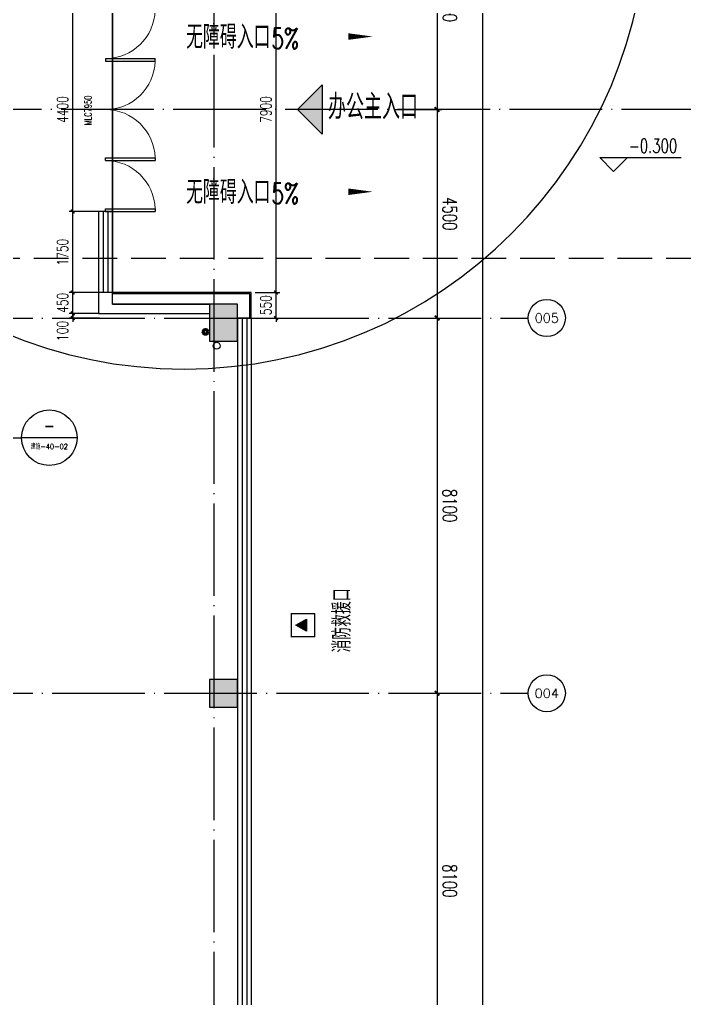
# Model space of a CAD drawing. Extents: x -1313754 to 847533, y 489853 to 941203.
# Drawn here: x -133057 to -118704, y 759533 to 780662 of the extents above; entities that cross this region are included whole.
import ezdxf
from ezdxf.enums import TextEntityAlignment as Align

# ---------------------------------------------------------------- set-up
doc = ezdxf.new("R2010")
doc.units = 0
doc.header["$LTSCALE"] = 1000
doc.header["$MEASUREMENT"] = 0
doc.linetypes.add('DASH', pattern=[0.35, 0.25, -0.1])
doc.linetypes.add('DOTE', pattern=[2.42, 2, -0.2, 0.02, -0.2])
doc.layers.get('Defpoints').update_dxf_attribs({"color": 210})
for name, color, linetype in [('10平面$0$WINDOW', 4, 'Continuous'), ('10平面$0$WINDOW_TEXT', 7, 'Continuous'), ('A-AXIS-D', 1, 'Continuous'), ('A-AXIS-DOTE', 14, 'DOTE'), ('A-AXIS-DP', 126, 'Continuous'), ('A-AXIS-SYMB', 3, 'Continuous'), ('A-CURTAIN', 134, 'Continuous'), ('A-DRAIN', 142, 'Continuous'), ('A-LIN-V', 9, 'Continuous'), ('A-TEXT', 61, 'Continuous'), ('A-WINDOW', 140, 'Continuous'), ('AS-COLN', 6, 'Continuous'), ('AS-WALL', 40, 'Continuous'), ('AS-结构边线层', 200, 'Continuous'), ('CURTWALL', 4, 'Continuous'), ('DIM_SYMB', 3, 'Continuous'), ('FH-line', 180, 'Continuous'), ('FH-tri', 180, 'Continuous'), ('PUB_HATCH', 8, 'Continuous'), ('PUB_TEXT', 7, 'Continuous'), ('RP-N2-01$0$$0$A-WIND-J', 1, 'Continuous'), ('RP-N2-01$0$A-WIND-J', 3, 'Continuous'), ('SB_ZF消火栓', 10, 'Continuous'), ('WINDOW', 4, 'Continuous'), ('建-标高', 3, 'Continuous')]:
    doc.layers.add(name, color=color, linetype=linetype)
doc.layers.add('A-加建区域', color=47, linetype='Continuous', plot=False)
doc.layers.add('LG-ZF消防', color=1, linetype='Continuous', lineweight=60)
doc.styles.add('10平面$0$_TCH_WINDOW', font='SIMPLEX', dxfattribs={"height": 3.5, "bigfont": 'GBCBIG'})
doc.styles.add('_TCH_AXIS', font='COMPLEX', dxfattribs={"bigfont": 'GBCBIG'})
doc.styles.add('_TCH_DIM', font='SIMPLEX', dxfattribs={"bigfont": 'GBCBIG'})
doc.styles.add('_TCH_DIM_T3', font='SIMPLEX', dxfattribs={"width": 0.705882, "bigfont": 'GBCBIG'})
doc.styles.add('A-DIM_T3', font='SIMPLEX', dxfattribs={"width": 0.705882, "bigfont": 'GBCBIG'})
doc.styles.add('A-STANDARD', font='SIMPLEX', dxfattribs={"bigfont": 'GBCBIG'})
doc.dimstyles.new('_TCH_ARCH&&100', dxfattribs={"dimtxt": 297.5, "dimasz": 100, "dimexe": 100, "dimexo": 100, "dimgap": 126.25, "dimtad": 1, "dimdec": 0, "dimzin": 0, "dimdsep": 46, "dimtxsty": '_TCH_DIM_T3', "dimblk": 'ARCHTICK', "dimcen": 0.09, "dimclrt": 7, "dimazin": 2, "dimtfac": 1, "dimtdec": 0, "dimtix": 1, "dimtmove": 2, "dimatfit": 3, "dimfxl": 0, "dimtolj": 1, "dimtzin": 0, "dimarcsym": 0})
doc.dimstyles.new('_TCH_ARCH&&80', dxfattribs={"dimtxt": 238, "dimasz": 80, "dimexe": 80, "dimexo": 80, "dimgap": 101, "dimtad": 1, "dimdec": 0, "dimzin": 0, "dimdsep": 46, "dimtxsty": '_TCH_DIM_T3', "dimblk": 'ARCHTICK', "dimcen": 0.09, "dimclrt": 7, "dimazin": 2, "dimtfac": 1, "dimtdec": 0, "dimtix": 1, "dimtmove": 2, "dimatfit": 3, "dimfxl": 0, "dimtolj": 1, "dimtzin": 0, "dimarcsym": 0})
doc.dimstyles.new('A-DIM&&100', dxfattribs={"dimtxt": 297.5, "dimasz": 100, "dimexe": 100, "dimexo": 100, "dimgap": 126.25, "dimtad": 1, "dimdec": 0, "dimzin": 0, "dimdsep": 46, "dimtxsty": 'A-DIM_T3', "dimblk": 'ARCHTICK', "dimcen": 0.09, "dimclrt": 7, "dimazin": 2, "dimtfac": 1, "dimtdec": 0, "dimtix": 1, "dimtmove": 2, "dimatfit": 3, "dimfxl": 0, "dimtolj": 1, "dimtzin": 0, "dimarcsym": 0})

# ---------------------------------------------------------------- blocks, each defined once
blk = doc.blocks.new('_ArchTick')
at = {"color": 0, "linetype": 'ByBlock', "const_width": 0.4}
blk.add_lwpolyline([(-0.5, -0.5), (0.5, 0.5)], dxfattribs=at)
blk = doc.blocks.new('*D1310')
at = {"layer": 'A-AXIS-D', "color": 0, "lineweight": -2}
for p, q in [((95776, -21600), (96792, -21600)), ((96692, -21600), (96692, -26100)), ((95776, -26100), (96792, -26100))]:
    blk.add_line(p, q, dxfattribs=at)
at = {"layer": 'Defpoints', "color": 0}
for p in [(95676, -21600), (95676, -26100), (96692, -26100)]:
    blk.add_point(p, dxfattribs=at)
at = {"layer": 'A-AXIS-D', "color": 0, "lineweight": -2, "xscale": 100, "yscale": 100, "zscale": 100}
for p, rotation in [((96692, -21600), 90), ((96692, -26100), 270)]:
    blk.add_blockref('_ArchTick', p, dxfattribs=dict(at, rotation=rotation))
at = {"layer": 'A-AXIS-D', "color": 7, "insert": (96967, -23850), "char_height": 297.5, "attachment_point": 5, "rotation": 270, "style": 'A-DIM_T3'}
blk.add_mtext('\\A1;4500', dxfattribs=at)
blk = doc.blocks.new('*D1311')
at = {"layer": 'A-AXIS-D', "color": 0, "lineweight": -2}
for p, q in [((95776, -26100), (96792, -26100)), ((96692, -26100), (96692, -30600)), ((95776, -30600), (96792, -30600))]:
    blk.add_line(p, q, dxfattribs=at)
at = {"layer": 'Defpoints', "color": 0}
for p in [(95676, -26100), (95676, -30600), (96692, -30600)]:
    blk.add_point(p, dxfattribs=at)
at = {"layer": 'A-AXIS-D', "color": 0, "lineweight": -2, "xscale": 100, "yscale": 100, "zscale": 100}
for p, rotation in [((96692, -26100), 90), ((96692, -30600), 270)]:
    blk.add_blockref('_ArchTick', p, dxfattribs=dict(at, rotation=rotation))
at = {"layer": 'A-AXIS-D', "color": 7, "insert": (96967, -28350), "char_height": 297.5, "attachment_point": 5, "rotation": 270, "style": 'A-DIM_T3'}
blk.add_mtext('\\A1;4500', dxfattribs=at)
blk = doc.blocks.new('*D1312')
at = {"layer": 'A-AXIS-D', "color": 0, "lineweight": -2}
for p, q in [((95776, -30600), (96792, -30600)), ((96692, -30600), (96692, -38700)), ((95776, -38700), (96792, -38700))]:
    blk.add_line(p, q, dxfattribs=at)
at = {"layer": 'Defpoints', "color": 0}
for p in [(95676, -30600), (95676, -38700), (96692, -38700)]:
    blk.add_point(p, dxfattribs=at)
at = {"layer": 'A-AXIS-D', "color": 0, "lineweight": -2, "xscale": 100, "yscale": 100, "zscale": 100}
for p, rotation in [((96692, -30600), 90), ((96692, -38700), 270)]:
    blk.add_blockref('_ArchTick', p, dxfattribs=dict(at, rotation=rotation))
at = {"layer": 'A-AXIS-D', "color": 7, "insert": (96967, -34650), "char_height": 297.5, "attachment_point": 5, "rotation": 270, "style": 'A-DIM_T3'}
blk.add_mtext('\\A1;8100', dxfattribs=at)
blk = doc.blocks.new('*D1313')
at = {"layer": 'A-AXIS-D', "color": 0, "lineweight": -2}
for p, q in [((95776, -38700), (96792, -38700)), ((96692, -38700), (96692, -46800)), ((95776, -46800), (96792, -46800))]:
    blk.add_line(p, q, dxfattribs=at)
at = {"layer": 'Defpoints', "color": 0}
for p in [(95676, -38700), (95676, -46800), (96692, -46800)]:
    blk.add_point(p, dxfattribs=at)
at = {"layer": 'A-AXIS-D', "color": 0, "lineweight": -2, "xscale": 100, "yscale": 100, "zscale": 100}
for p, rotation in [((96692, -38700), 90), ((96692, -46800), 270)]:
    blk.add_blockref('_ArchTick', p, dxfattribs=dict(at, rotation=rotation))
at = {"layer": 'A-AXIS-D', "color": 7, "insert": (96967, -42750), "char_height": 297.5, "attachment_point": 5, "rotation": 270, "style": 'A-DIM_T3'}
blk.add_mtext('\\A1;8100', dxfattribs=at)
blk = doc.blocks.new('*D1367')
at = {"layer": 'A-AXIS-D', "color": 0, "lineweight": -2}
for p, q in [((95876, 27700), (97772, 27700)), ((97672, 27700), (97672, -63700)), ((95876, -63700), (97772, -63700))]:
    blk.add_line(p, q, dxfattribs=at)
at = {"layer": 'Defpoints', "color": 0}
for p in [(95776, 27700), (95776, -63700), (97672, -63700)]:
    blk.add_point(p, dxfattribs=at)
at = {"layer": 'A-AXIS-D', "color": 0, "lineweight": -2, "xscale": 100, "yscale": 100, "zscale": 100}
for p, rotation in [((97672, 27700), 90), ((97672, -63700), 270)]:
    blk.add_blockref('_ArchTick', p, dxfattribs=dict(at, rotation=rotation))
at = {"layer": 'A-AXIS-D', "color": 7, "insert": (97947, -18000), "char_height": 297.5, "attachment_point": 5, "rotation": 270, "style": '_TCH_DIM_T3'}
blk.add_mtext('\\A1;91400', dxfattribs=at)
blk = doc.blocks.new('JYC-1')
at = {"layer": 'FH-tri'}
h = blk.add_hatch(color=2, dxfattribs=at)
h.dxf.hatch_style = 1
h.paths.add_polyline_path([(-244713, 303230), (-243463, 301980), (-244713, 301980)])
at = {"layer": 'FH-tri', "color": 2}
blk.add_lwpolyline([(-244713, 303230), (-243463, 301980), (-243463, 301980), (-244713, 301980)], close=True, dxfattribs=at)
at = {"layer": 'A-TEXT', "style": 'A-STANDARD'}
blk.add_text('办公主入口', height=900.2, rotation=45, dxfattribs=at).set_placement((-243690, 302508, 0))
blk = doc.blocks.new('43243')
at = {"layer": 'AS-结构边线层'}
blk.add_lwpolyline([(-143954, 832220), (-143954, 741420), (-143154, 741420), (-143154, 741720), (-140454, 741720), (-140454, 741420), (-128354, 741420), (-128354, 741420), (-128354, 741820), (-128054, 741820), (-128054, 774220), (-128354, 774220), (-128354, 774520), (-131054, 774520), (-131054, 782920), (-128354, 782920), (-128354, 783220), (-128054, 783220), (-128054, 818320)], dxfattribs=at)
blk = doc.blocks.new('RP-N2-01$0$$0$xfjy')
at = {"layer": 'RP-N2-01$0$$0$A-WIND-J'}
h = blk.add_hatch(color=256, dxfattribs=at)
h.dxf.hatch_style = 1
h.paths.add_polyline_path([(1141876, -26214), (1142135, -26214), (1142005, -25989)])
at = {"layer": 'RP-N2-01$0$$0$A-WIND-J', "const_width": 25}
blk.add_lwpolyline([(1141755, -25889), (1141755, -26389), (1142255, -26389), (1142255, -25889)], close=True, dxfattribs=at)
at = {"layer": 'RP-N2-01$0$$0$A-WIND-J'}
for points in [[(1141755, -26389), (1142255, -26389), (1142255, -25889), (1141755, -25889)], [(1141876, -26214), (1142135, -26214), (1142005, -25989)]]:
    blk.add_lwpolyline(points, close=True, dxfattribs=at)
blk = doc.blocks.new('RP-N2-01$0$xfjy')
at = {"layer": 'RP-N2-01$0$$0$A-WIND-J'}
blk.add_blockref('RP-N2-01$0$$0$xfjy', (0, 0), dxfattribs=at)
blk = doc.blocks.new('1232')
at = {"layer": 'RP-N2-01$0$A-WIND-J', "xscale": -1.000000000000001, "rotation": 90}
blk.add_blockref('RP-N2-01$0$xfjy', (-153079, 1909595, 0), dxfattribs=at)
at = {"layer": 'A-TEXT', "style": '_TCH_DIM'}
blk.add_text('消防救援口', height=384.1, rotation=90, dxfattribs=at).set_placement((-125907, 767000, 0))
blk = doc.blocks.new('3132')
at = {"layer": 'A-AXIS-SYMB'}
for p in [(-136591, 771636), (-131815, 771636)]:
    blk.add_line(p, (-133015, 771636), dxfattribs=at)
blk.add_circle((-132415, 771636), 600, dxfattribs=at)
at = {"layer": 'PUB_TEXT', "style": '_TCH_DIM'}
for s, height, width, p, p2 in [('-', 365, 0.777778, (-132537, 771724), (-132294, 771724)), ('建施-40-02', 114.3, 0.947735, (-132816, 771388), (-132015, 771388))]:
    blk.add_text(s, height=height, dxfattribs=dict(at, width=width)).set_placement(p, p2, align=Align.FIT)
blk = doc.blocks.new('A$C5D961328')
at = {"layer": 'SB_ZF消火栓'}
blk.add_hatch(color=256, dxfattribs=at).paths.add_polyline_path([(0, 40), (700, 40), (700, 240)])
at = {"layer": 'A-LIN-V', "ltscale": 500}
blk.add_circle((350, 40), 10001, dxfattribs=at)
at = {"layer": 'SB_ZF消火栓'}
for p, q in [((700, 240), (0, 240)), ((0, 240), (0, 40)), ((700, 240), (0, 40)), ((700, 240), (700, 40)), ((0, 40), (700, 40))]:
    blk.add_line(p, q, dxfattribs=at)
at = {"layer": 'SB_ZF消火栓', "color": 1}
blk.add_circle((140, 140), 32.5, dxfattribs=at)
blk = doc.blocks.new('43242343')
at = {"layer": 'LG-ZF消防', "linetype": 'Continuous'}
blk.add_circle((-129043, 773920), 50, dxfattribs=at)
blk = doc.blocks.new('234243242332')
at = {"layer": 'LG-ZF消防', "linetype": 'Continuous'}
blk.add_blockref('43242343', (0, 0), dxfattribs=at)
at = {"layer": 'SB_ZF消火栓', "xscale": -1}
blk.add_blockref('A$C5D961328', (-129154, 783080), dxfattribs=at)
blk = doc.blocks.new('3213121')
at = {"layer": 'A-DRAIN', "color": 3}
blk.add_circle((371196, 773622), 75, dxfattribs=at)
blk = doc.blocks.new('w4324323333')
at = {"layer": 'AS-COLN'}
for p, q in [((-128354, 774520), (-128954, 774520)), ((-128954, 774520), (-128954, 773720)), ((-128354, 773720), (-128354, 774520)), ((-128954, 773720), (-128354, 773720)), ((-128354, 766420), (-128954, 766420)), ((-128954, 766420), (-128954, 765820)), ((-128354, 765820), (-128354, 766420)), ((-128954, 765820), (-128354, 765820))]:
    blk.add_line(p, q, dxfattribs=at)
blk = doc.blocks.new('*D595')
at = {"layer": 'A-AXIS-DP', "color": 0, "lineweight": -2}
for p, q in [((-127520, 774770), (-127520, 774850)), ((-127974, 774770), (-127440, 774770)), ((-127520, 774220), (-127520, 774770)), ((-127974, 774220), (-127440, 774220)), ((-127520, 774220), (-127520, 774140))]:
    blk.add_line(p, q, dxfattribs=at)
at = {"layer": 'Defpoints', "color": 0}
for p in [(-128054, 774770), (-127520, 774770), (-128054, 774220)]:
    blk.add_point(p, dxfattribs=at)
at = {"layer": 'A-AXIS-DP', "color": 0, "lineweight": -2, "xscale": 80, "yscale": 80, "zscale": 80}
for p, rotation in [((-127520, 774770), 270), ((-127520, 774220), 90)]:
    blk.add_blockref('_ArchTick', p, dxfattribs=dict(at, rotation=rotation))
at = {"layer": 'A-AXIS-DP', "color": 7, "insert": (-127740, 774495), "char_height": 238, "attachment_point": 5, "rotation": 90, "style": '_TCH_DIM_T3'}
blk.add_mtext('\\A1;550', dxfattribs=at)
blk = doc.blocks.new('*D596')
at = {"layer": 'A-AXIS-DP', "color": 0, "lineweight": -2}
for p, q in [((-127974, 782670), (-127440, 782670)), ((-127520, 774770), (-127520, 782670)), ((-127974, 774770), (-127440, 774770))]:
    blk.add_line(p, q, dxfattribs=at)
at = {"layer": 'Defpoints', "color": 0}
for p in [(-128054, 782670), (-127520, 782670), (-128054, 774770)]:
    blk.add_point(p, dxfattribs=at)
at = {"layer": 'A-AXIS-DP', "color": 0, "lineweight": -2, "xscale": 80, "yscale": 80, "zscale": 80}
for p, rotation in [((-127520, 782670), 90), ((-127520, 774770), 270)]:
    blk.add_blockref('_ArchTick', p, dxfattribs=dict(at, rotation=rotation))
at = {"layer": 'A-AXIS-DP', "color": 7, "insert": (-127740, 778720), "char_height": 238, "attachment_point": 5, "rotation": 90, "style": '_TCH_DIM_T3'}
blk.add_mtext('\\A1;7900', dxfattribs=at)
blk = doc.blocks.new('*D1061')
at = {"layer": 'A-AXIS-DP', "color": 0, "lineweight": -2}
for p, q in [((-131910, 774320), (-131910, 774400)), ((-131334, 774320), (-131990, 774320)), ((-131334, 774220), (-131990, 774220)), ((-131910, 774220), (-131910, 774320)), ((-131910, 774220), (-131910, 774140))]:
    blk.add_line(p, q, dxfattribs=at)
at = {"layer": 'Defpoints', "color": 0}
for p in [(-131910, 774320), (-131254, 774320), (-131254, 774220)]:
    blk.add_point(p, dxfattribs=at)
at = {"layer": 'A-AXIS-DP', "color": 0, "lineweight": -2, "xscale": 80, "yscale": 80, "zscale": 80}
for p, rotation in [((-131910, 774320), 270), ((-131910, 774220), 90)]:
    blk.add_blockref('_ArchTick', p, dxfattribs=dict(at, rotation=rotation))
at = {"layer": 'A-AXIS-DP', "color": 7, "insert": (-132130, 773940), "char_height": 238, "attachment_point": 5, "rotation": 90, "style": '_TCH_DIM_T3'}
blk.add_mtext('\\A1;100', dxfattribs=at)
blk = doc.blocks.new('*D1062')
at = {"layer": 'A-AXIS-DP', "color": 0, "lineweight": -2}
for p, q in [((-131910, 774770), (-131910, 774850)), ((-131334, 774770), (-131990, 774770)), ((-131910, 774320), (-131910, 774770)), ((-131334, 774320), (-131990, 774320)), ((-131910, 774320), (-131910, 774240))]:
    blk.add_line(p, q, dxfattribs=at)
at = {"layer": 'Defpoints', "color": 0}
for p in [(-131910, 774770), (-131254, 774770), (-131254, 774320)]:
    blk.add_point(p, dxfattribs=at)
at = {"layer": 'A-AXIS-DP', "color": 0, "lineweight": -2, "xscale": 80, "yscale": 80, "zscale": 80}
for p, rotation in [((-131910, 774770), 270), ((-131910, 774320), 90)]:
    blk.add_blockref('_ArchTick', p, dxfattribs=dict(at, rotation=rotation))
at = {"layer": 'A-AXIS-DP', "color": 7, "insert": (-132130, 774545), "char_height": 238, "attachment_point": 5, "rotation": 90, "style": '_TCH_DIM_T3'}
blk.add_mtext('\\A1;450', dxfattribs=at)
blk = doc.blocks.new('*D1063')
at = {"layer": 'A-AXIS-DP', "color": 0, "lineweight": -2}
for p, q in [((-131334, 776520), (-131990, 776520)), ((-131910, 774770), (-131910, 776520)), ((-131334, 774770), (-131990, 774770))]:
    blk.add_line(p, q, dxfattribs=at)
at = {"layer": 'Defpoints', "color": 0}
for p in [(-131910, 776520), (-131254, 776520), (-131254, 774770)]:
    blk.add_point(p, dxfattribs=at)
at = {"layer": 'A-AXIS-DP', "color": 0, "lineweight": -2, "xscale": 80, "yscale": 80, "zscale": 80}
for p, rotation in [((-131910, 776520), 90), ((-131910, 774770), 270)]:
    blk.add_blockref('_ArchTick', p, dxfattribs=dict(at, rotation=rotation))
at = {"layer": 'A-AXIS-DP', "color": 7, "insert": (-132130, 775645), "char_height": 238, "attachment_point": 5, "rotation": 90, "style": '_TCH_DIM_T3'}
blk.add_mtext('\\A1;1750', dxfattribs=at)
blk = doc.blocks.new('*D1064')
at = {"layer": 'A-AXIS-DP', "color": 0, "lineweight": -2}
for p, q in [((-131334, 780920), (-131990, 780920)), ((-131910, 776520), (-131910, 780920)), ((-131334, 776520), (-131990, 776520))]:
    blk.add_line(p, q, dxfattribs=at)
at = {"layer": 'Defpoints', "color": 0}
for p in [(-131910, 780920), (-131254, 780920), (-131254, 776520)]:
    blk.add_point(p, dxfattribs=at)
at = {"layer": 'A-AXIS-DP', "color": 0, "lineweight": -2, "xscale": 80, "yscale": 80, "zscale": 80}
for p, rotation in [((-131910, 780920), 90), ((-131910, 776520), 270)]:
    blk.add_blockref('_ArchTick', p, dxfattribs=dict(at, rotation=rotation))
at = {"layer": 'A-AXIS-DP', "color": 7, "insert": (-132130, 778720), "char_height": 238, "attachment_point": 5, "rotation": 90, "style": '_TCH_DIM_T3'}
blk.add_mtext('\\A1;4400', dxfattribs=at)
blk = doc.blocks.new('$DorLib2D$00000001')
for p, q in [((0.45, 0.975), (0.5, 0.975)), ((0.45, 0), (0.45, 0.975)), ((0.5, 0), (0.5, 0.975)), ((0.5, 0), (0.45, 0))]:
    blk.add_line(p, q)
at = {"lineweight": 13}
blk.add_arc((0.475, 0), 0.975, 91.4693, 180, dxfattribs=at)
blk = doc.blocks.new('10平面$0$$DorLib2D$00000002')
for p, q in [((-0.5, 0), (-0.5, 0.4875)), ((-0.475, 0.4875), (-0.5, 0.4875)), ((-0.475, 0), (-0.475, 0.4875)), ((0.475, 0), (0.475, 0.4875)), ((0.475, 0.4875), (0.5, 0.4875)), ((0.5, 0), (0.5, 0.4875)), ((-0.5, 0), (-0.475, 0)), ((0.5, 0), (0.475, 0))]:
    blk.add_line(p, q)
at = {"lineweight": 13}
for centre, start, end in [((-0.4875, 0), 0, 88.53072), ((0.4875, 0), 91.46928, 180)]:
    blk.add_arc(centre, 0.4875, start, end, dxfattribs=at)
blk = doc.blocks.new('10平面$0$$DorLib2D$00000001')
for p, q in [((0.45, 0.975), (0.5, 0.975)), ((0.45, 0), (0.45, 0.975)), ((0.5, 0), (0.5, 0.975)), ((0.5, 0), (0.45, 0))]:
    blk.add_line(p, q)
at = {"lineweight": 13}
blk.add_arc((0.475, 0), 0.975, 91.4693, 180, dxfattribs=at)
blk = doc.blocks.new('dote')
at = {"layer": 'A-AXIS-D'}
for centre in [(99061.5, -30598.9), (99061.5, -38698.9)]:
    blk.add_circle(centre, 400, dxfattribs=at)
at = {"layer": 'A-AXIS-DOTE'}
for p, q in [((91882.2, -264080), (91882.2, 36662.3)), ((112355, -26100), (76282.2, -26100)), ((76282.2, -30600), (98661.5, -30600)), ((76282.2, -38700), (98661.5, -38700))]:
    blk.add_line(p, q, dxfattribs=at)
at = {"layer": 'DIM_SYMB', "linetype": 'DASH', "ltscale": 3}
blk.add_lwpolyline([(85886.4, -29308.6), (162136.4, -29308.6)], dxfattribs=at)
at = {"layer": 'PUB_TEXT', "style": '_TCH_AXIS'}
for s, height, p, p2 in [('005', 202.97, (98800.5, -30700.4), (99322.4, -30700.4)), ('004', 196.63, (98799.3, -38797.2), (99323.7, -38797.2))]:
    blk.add_text(s, height=height, dxfattribs=at).set_placement(p, p2, align=Align.FIT)
at = {"layer": 'A-AXIS-D'}
for base, p1, p2, dimstyle, picture, middle in [((97671.9, -63700), (95776.4, 27700), (95776.4, -63700), '_TCH_ARCH&&100', '*D1367', (97946.9, -18000)), ((96692.2, -26100), (95676.4, -21600), (95676.4, -26100), 'A-DIM&&100', '*D1310', (96967.2, -23850)), ((96692.2, -30600), (95676.4, -26100), (95676.4, -30600), 'A-DIM&&100', '*D1311', (96967.2, -28350)), ((96692.2, -38700), (95676.4, -30600), (95676.4, -38700), 'A-DIM&&100', '*D1312', (96967.2, -34650)), ((96692.2, -46800), (95676.4, -38700), (95676.4, -46800), 'A-DIM&&100', '*D1313', (96967.2, -42750))]:
    dim = blk.add_linear_dim(base=base, p1=p1, p2=p2, angle=270, dimstyle=dimstyle, override={"dimgap": 0}, dxfattribs=at)
    dim.commit()
    dim.dimension.update_dxf_attribs({"geometry": picture, "text_midpoint": middle, "dimtype": 161, "text_rotation": 270})

msp = doc.modelspace()

# ---------------------------------------------------------------- hatches: boundary and pattern name
at = {"layer": 'PUB_HATCH'}
for points in [[(-128954.2, 773720), (-128354.2, 773720), (-128354.2, 774520), (-128954.2, 774520)], [(-128954.2, 765820), (-128354.2, 765820), (-128354.2, 766420), (-128954.2, 766420)]]:
    msp.add_hatch(color=256, dxfattribs=at).paths.add_polyline_path(points)

# ---------------------------------------------------------------- linework, layer by layer
at = {"layer": '10平面$0$WINDOW'}
for p, q in [((-131054.2, 780920), (-131054.2, 779820)), ((-131054.2, 779820), (-131054.2, 777620))]:
    msp.add_line(p, q, dxfattribs=at)
at = {"layer": 'A-AXIS-SYMB'}
for points in [[(-126891.9, 780295.8, 0, 0, 0), (-125431.9, 780295.8, 0, 140, 0), (-125956.9, 780295.8, 0, 0, 0)], [(-126891.9, 776945.8, 0, 0, 0), (-125431.9, 776945.8, 0, 140, 0), (-125956.9, 776945.8, 0, 0, 0)]]:
    msp.add_lwpolyline(points, format="xyseb", dxfattribs=at)
at = {"layer": 'A-CURTAIN'}
for points in [[(-128054.2, 774220), (-128054.2, 774770), (-131054.2, 774770)], [(-128084.2, 774220), (-128084.2, 774740), (-131054.2, 774740)]]:
    msp.add_lwpolyline(points, dxfattribs=at)
at = {"layer": 'AS-WALL'}
for p, q in [((-131054.2, 774770), (-131354.2, 774770)), ((-131354.2, 774770), (-131354.2, 774320)), ((-131054.2, 774520), (-131054.2, 774770)), ((-131054.2, 774520), (-128954.2, 774520)), ((-128954.2, 774520), (-128954.2, 774320)), ((-131354.2, 774320), (-128954.2, 774320))]:
    msp.add_line(p, q, dxfattribs=at)
at = {"layer": 'CURTWALL'}
for p, q in [((-128354.2, 774220), (-128354.2, 741820)), ((-128054.2, 774220), (-128354.2, 774220)), ((-128254.2, 774220), (-128254.2, 741820)), ((-128154.2, 774220), (-128154.2, 741820)), ((-128054.2, 774220), (-128054.2, 741820))]:
    msp.add_line(p, q, dxfattribs=at)
at = {"layer": 'WINDOW'}
for p, q in [((-131054.2, 777620), (-131054.2, 776520)), ((-131054.2, 776520), (-131354.2, 776520)), ((-131354.2, 776520), (-131354.2, 774770)), ((-131254.2, 776520), (-131254.2, 774770)), ((-131154.2, 776520), (-131154.2, 774770)), ((-131054.2, 776520), (-131054.2, 774770))]:
    msp.add_line(p, q, dxfattribs=at)
at = {"layer": '建-标高'}
for p, q in [((-120232.1, 777382.9), (-120532.1, 777682.9)), ((-120532.1, 777682.9), (-118772.1, 777682.9)), ((-120232.1, 777382.9), (-119932.1, 777682.9))]:
    msp.add_line(p, q, dxfattribs=at)

# ---------------------------------------------------------------- block references
msp.add_blockref('1232', (0, 0))
at = {"layer": '10平面$0$WINDOW', "xscale": -1100, "yscale": 1100, "zscale": 300, "rotation": 270.0000000014833}
msp.add_blockref('10平面$0$$DorLib2D$00000001', (-131204.2, 780370), dxfattribs=at)
at = {"layer": '10平面$0$WINDOW'}
ref = msp.add_blockref('10平面$0$$DorLib2D$00000002', (-131204.2, 778720), dxfattribs=dict(at, xscale=-2200, yscale=2200, zscale=300, rotation=270.0000000014833))
ref.add_attrib('A', 'MLC7950', (-131505.6, 778380), dxfattribs={"layer": '10平面$0$WINDOW_TEXT', "ltscale": 500, "height": 148.75, "rotation": 90, "style": '10平面$0$_TCH_WINDOW', "width": 0.705882})
at = {"layer": 'A-AXIS-DP'}
msp.add_blockref('3132', (0, 0), dxfattribs=at)
at = {"layer": 'A-WINDOW'}
msp.add_blockref('43243', (0, 0), dxfattribs=at)
at = {"layer": 'A-加建区域'}
msp.add_blockref('3213121', (-500000, 0), dxfattribs=at)
at = {"layer": 'AS-COLN'}
msp.add_blockref('w4324323333', (0, 0), dxfattribs=at)
at = {"layer": 'AS-WALL'}
msp.add_blockref('dote', (-220736.4, 804820), dxfattribs=at)
at = {"layer": 'FH-line', "xscale": 0.6000000000000002, "yscale": 0.6000000000000002, "zscale": 0.6000000000000002, "rotation": 315.0000000000014}
msp.add_blockref('JYC-1', (-151354.2, 546777.7), dxfattribs=at)
at = {"layer": 'SB_ZF消火栓', "linetype": 'Continuous'}
msp.add_blockref('234243242332', (0, 0), dxfattribs=at)
at = {"layer": 'WINDOW', "xscale": 1100, "yscale": 1100, "zscale": 1100, "rotation": 270.0000000014833}
msp.add_blockref('$DorLib2D$00000001', (-131204.2, 777070), dxfattribs=at)

# ---------------------------------------------------------------- texts
at = {"layer": 'PUB_TEXT', "style": '_TCH_DIM'}
for p in [(-129462.5, 780033.3), (-129462.5, 776683.3)]:
    msp.add_text('无障碍入口', height=506.38, dxfattribs=at).set_placement(p)
at = {"layer": 'PUB_TEXT', "width": 0.705882}
for s, height, style, p in [('5%', 446.25, '_TCH_DIM', (-127619.4, 780033.3)), ('-0.300', 297.5, 'A-STANDARD', (-119902.1, 777787.9)), ('5%', 446.25, '_TCH_DIM', (-127619.4, 776683.3))]:
    msp.add_text(s, height=height, dxfattribs=dict(at, style=style)).set_placement(p)

# ---------------------------------------------------------------- dimensions: what is measured, and where the dimension line sits
at = {"layer": 'A-AXIS-DP'}
for p1, p2, distance, picture, middle in [((-128054.2, 774770), (-128054.2, 782670), -534.2, '*D596', (-127740, 778720)), ((-131254.2, 776520), (-131254.2, 780920), 655.5, '*D1064', (-132129.7, 778720)), ((-131254.2, 774770), (-131254.2, 776520), 655.5, '*D1063', (-132129.7, 775645)), ((-131254.2, 774320), (-131254.2, 774770), 655.5, '*D1062', (-132129.7, 774545)), ((-128054.2, 774220), (-128054.2, 774770), -534.2, '*D595', (-127740, 774495))]:
    dim = msp.add_aligned_dim(p1=p1, p2=p2, distance=distance, dimstyle='_TCH_ARCH&&80', dxfattribs=at)
    dim.commit()
    dim.dimension.update_dxf_attribs({"geometry": picture, "text_midpoint": middle})
dim = msp.add_linear_dim(base=(-131909.7, 774320), p1=(-131254.2, 774220), p2=(-131254.2, 774320), angle=90, dimstyle='_TCH_ARCH&&80', dxfattribs=at)
dim.commit()
dim.dimension.update_dxf_attribs({"geometry": '*D1061', "text_midpoint": (-132129.7, 773940), "dimtype": 129})

doc.saveas('drawing.dxf')
